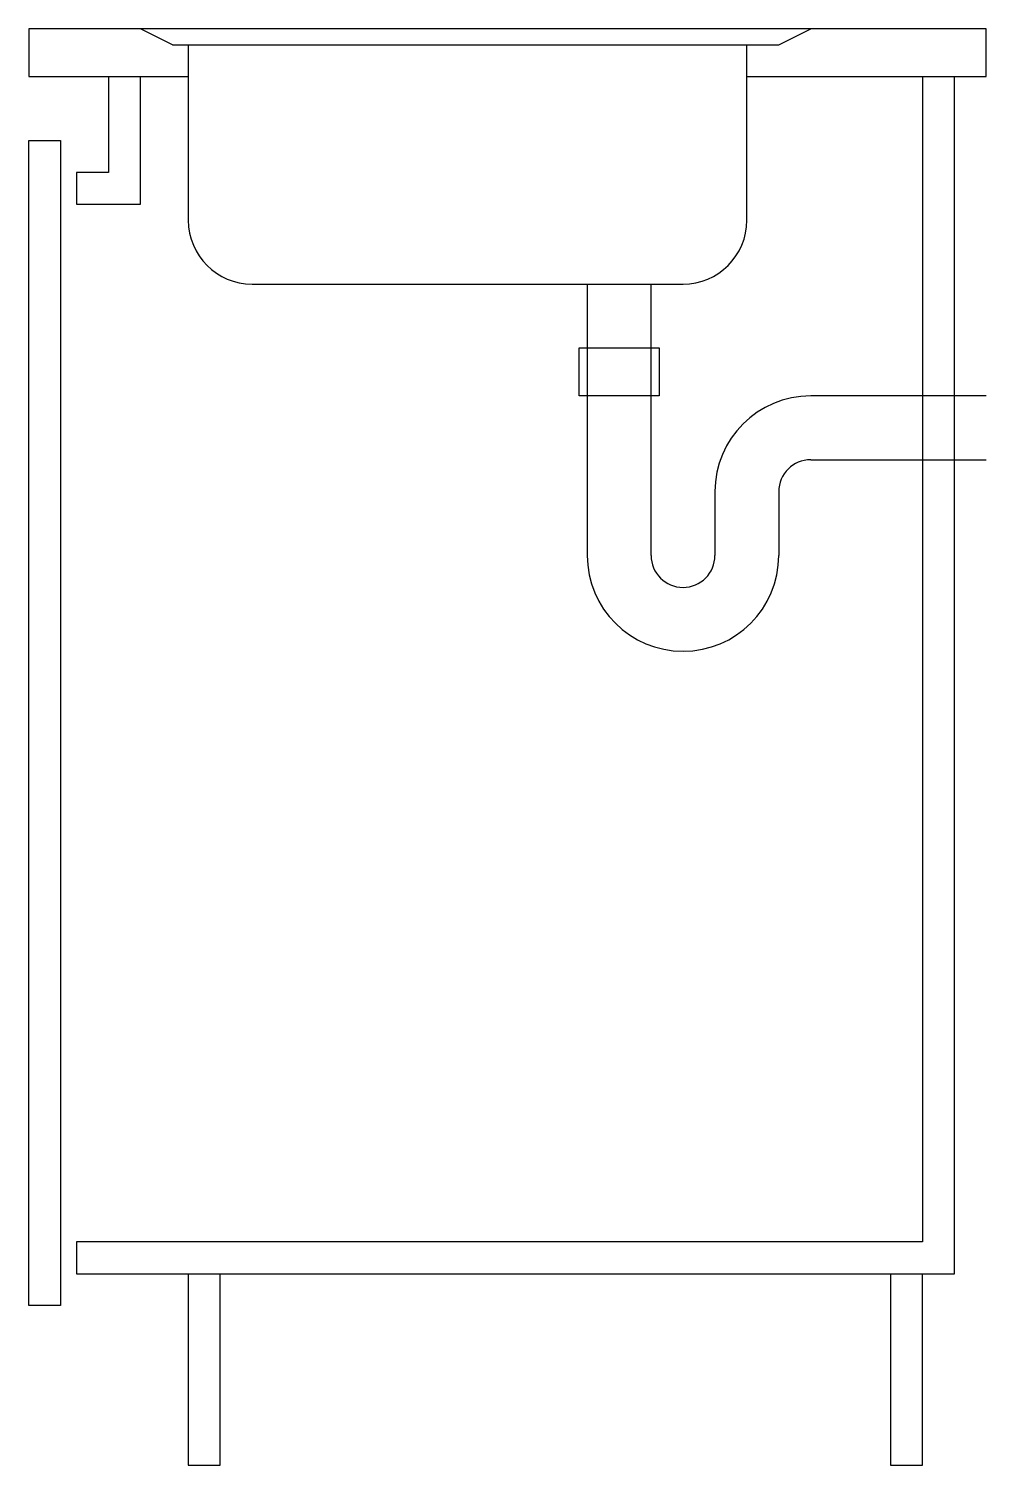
# Model space of a CAD drawing. Extents: x -60 to 0, y 0 to 90.
import ezdxf

# ---------------------------------------------------------------- set-up
doc = ezdxf.new("R2010")
doc.units = 0
doc.header["$LTSCALE"] = 25
doc.header["$MEASUREMENT"] = 0
doc.layers.get('0').update_dxf_attribs({"linetype": 'CONTINUOUS'})

msp = doc.modelspace()

# ---------------------------------------------------------------- linework, layer by layer
at = {"color": 0, "linetype": 'ByBlock'}
for p, q in [((0, 90), (-60, 90)), ((-60, 90), (-60, 87)), ((-51, 89), (-53, 90)), ((-13, 89), (-11, 90)), ((0, 87), (0, 90)), ((-51, 89), (-13, 89)), ((-50, 89), (-50, 78)), ((-15, 78), (-15, 89)), ((-60, 87), (-50, 87)), ((-55, 87), (-55, 81)), ((-53, 79), (-53, 87)), ((-15, 87), (0, 87)), ((-4, 87), (-4, 14)), ((-2, 12), (-2, 87)), ((-60, 83), (-58, 83)), ((-60, 10), (-60, 83)), ((-58, 83), (-58, 10)), ((-55, 81), (-57, 81)), ((-57, 81), (-57, 79)), ((-57, 79), (-53, 79)), ((-46, 74), (-19, 74)), ((-25, 74), (-25, 70)), ((-21, 70), (-21, 74)), ((-25.5, 70), (-20.5, 70)), ((-25.5, 67), (-25.5, 70)), ((-25, 70), (-25, 67)), ((-21, 67), (-21, 70)), ((-20.5, 70), (-20.5, 67)), ((-20.5, 67), (-25.5, 67)), ((-25, 67), (-25, 57)), ((-21, 57), (-21, 67)), ((0, 67), (-11, 67)), ((-11, 63), (0, 63)), ((-17, 61), (-17, 57)), ((-13, 61), (-13, 57)), ((-4, 14), (-57, 14)), ((-57, 14), (-57, 12)), ((-57, 12), (-2, 12)), ((-50, 12), (-50, 0)), ((-48, 0), (-48, 12)), ((-6, 12), (-6, 0)), ((-4, 0), (-4, 12)), ((-58, 10), (-60, 10)), ((-50, 0), (-48, 0)), ((-6, 0), (-4, 0))]:
    msp.add_line(p, q, dxfattribs=at)
for centre, radius, start, end in [((-46, 78), 4, 180, 270), ((-19, 78), 4, 270, 0), ((-11, 61), 6, 90, 180), ((-11, 61), 2, 90, 180), ((-19, 57), 6, 180, 0), ((-19, 57), 2, 180, 0)]:
    msp.add_arc(centre, radius, start, end, dxfattribs=at)

doc.saveas('drawing.dxf')
